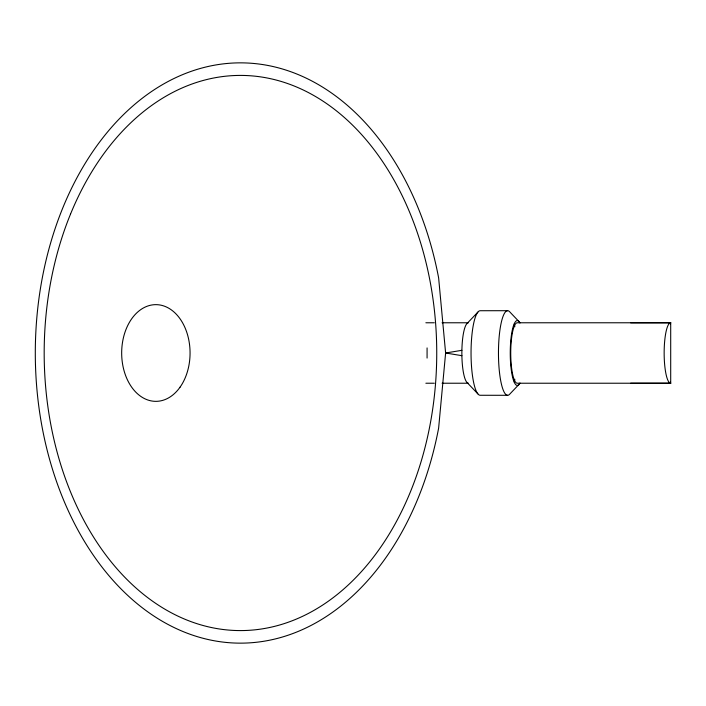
<?xml version="1.0" encoding="UTF-8"?>
<svg xmlns="http://www.w3.org/2000/svg" width="706" height="706" viewBox="0 0 706 706"><rect width="100%" height="100%" fill="white"/><g stroke="black" fill="none" stroke-linecap="round" stroke-linejoin="round"><path stroke-width="1.06" d="M427.077 358.074L427.077 347.926M630.661 322.81L670.7 322.774L670.7 383.226L517.277 383.226A30.226 6.548 90 0 1 510.729 353A30.226 6.548 90 0 1 517.277 322.774L670.7 322.774A30.226 6.548 -90 0 0 664.152 353A30.226 6.548 -90 0 0 670.7 383.226L630.679 383.226M670.347 323.807L670.7 322.774M477.838 312.167L466.71 323.86A30.164 6.539 90 0 0 461.865 353A30.164 6.539 90 0 0 466.71 382.14L477.838 393.833M519.095 384.32L509.997 393.86A42.298 9.169 90 0 1 498.462 353A42.298 9.169 90 0 1 509.997 312.14L519.095 321.68M461.9 350.317L445.618 353L438.629 428.092A290.14 205.155 -90 0 1 122.782 590.666A290.14 205.155 -90 0 1 122.782 115.334A290.14 205.155 -90 0 1 438.629 277.908L445.618 353L461.9 355.683M507.623 310.702L480.204 310.728A42.272 9.16 -90 0 0 471.043 353A42.272 9.16 -90 0 0 480.204 395.272L507.623 395.298M425.868 322.774L434.34 322.774M442.071 322.774L468.466 322.774M425.868 383.226L434.34 383.226M442.071 383.226L468.466 383.226M670.347 382.193L670.7 383.226M519.969 382.961A32.423 7.025 -90 0 1 510.253 353A32.423 7.025 -90 0 1 519.969 323.039M514.295 323.966A42.298 9.169 90 0 1 514.815 326.763M514.815 379.237A42.298 9.169 90 0 1 514.295 382.034M70.476 214.209A277.582 196.277 90 0 0 240.455 630.582A277.582 196.277 90 0 0 410.442 214.209A277.582 196.277 90 0 0 70.476 214.209M180.039 387.197A48.352 34.197 -90 0 0 164.71 306.289A48.352 34.197 -90 0 0 122.835 365.514A48.352 34.197 -90 0 0 180.039 387.197"/></g></svg>
